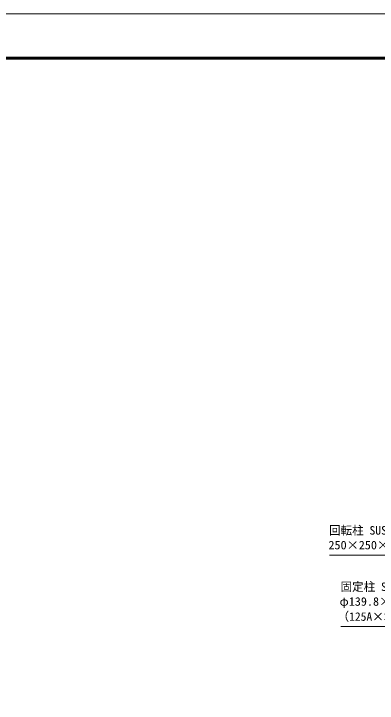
# Model space of a CAD drawing. Units: millimetres, scale not verified. Extents: x -11880 to 11880, y -8400 to 8400.
# Drawn here: x -6689 to -1497, y -1442 to 8400 of the extents above; entities that cross this region are included whole.
import ezdxf
from ezdxf.enums import TextEntityAlignment as Align

# ---------------------------------------------------------------- set-up
doc = ezdxf.new("R2010")
doc.units = ezdxf.units.MM
doc.header["$LTSCALE"] = 30
doc.layers.add('0-0_D-TTL', color=7, linetype='Continuous', lineweight=18)
doc.layers.add('0-3_寸法線', color=4, linetype='Continuous', lineweight=18)
doc.styles.add('ＭＳ ゴシック', font='')
doc.styles.get('ＭＳ ゴシック').set_extended_font_data('MS Gothic')

# ---------------------------------------------------------------- blocks, each defined once
blk = doc.blocks.new('S48')
at = {"layer": '0-3_寸法線'}
for points in [[(11012282.9, 87033369.9), (11049602.9, 87033369.9), (11056861.6, 87018915.9), (11058208, 87016234.9)], [(11056414.8, 87018691.5), (11058208, 87016234.9), (11057308.5, 87019140.2)]]:
    blk.add_lwpolyline(points, dxfattribs=at)
at = {"layer": '0-3_寸法線', "color": 254, "style": 'ＭＳ ゴシック'}
for s, p in [('固定柱 STPG370', (11012091.9, 87047521.6)), ('（125A×SCH80）', (11010831.4, 87034770.4))]:
    blk.add_text(s, height=3637, dxfattribs=at).set_placement(p, align=Align.BOTTOM_LEFT)
at = {"layer": '0-3_寸法線', "color": 254, "style": 'ＭＳ ゴシック', "width": 1.05}
blk.add_text('φ139.8×9.5t', height=3637, dxfattribs=at).set_placement((11011678.1, 87041221.6), align=Align.BOTTOM_LEFT)
blk = doc.blocks.new('S50')
at = {"layer": '0-3_寸法線'}
for points in [[(11007364.7, 87063976.6), (11048342.3, 87063976.6), (11057361.8, 87044045.4), (11058598.6, 87041312.2)], [(11056906.3, 87043839.2), (11058598.6, 87041312.2), (11057817.3, 87044251.5)]]:
    blk.add_lwpolyline(points, dxfattribs=at)
at = {"layer": '0-3_寸法線', "color": 254, "style": 'ＭＳ ゴシック'}
blk.add_text('回転柱 SUS304 HL', height=3637, dxfattribs=at).set_placement((11007173.7, 87071677.2), align=Align.BOTTOM_LEFT)
at = {"layer": '0-3_寸法線', "color": 254, "style": 'ＭＳ ゴシック', "width": 1.05}
blk.add_text('250×250×4t', height=3637, dxfattribs=at).set_placement((11006932.7, 87065377.2), align=Align.BOTTOM_LEFT)

msp = doc.modelspace()

# ---------------------------------------------------------------- linework, layer by layer
at = {"layer": '0-0_D-TTL'}
for points in [[(-11880, -8400), (11880, -8400), (11880, 8400), (-11880, 8400)], [(-11116.29, 7779.43), (11116.29, 7779.43), (11116.29, -7777.71), (-11116.29, -7777.71)], [(-11109.21, 7772.36), (11109.21, 7772.36), (11109.21, -7770.64), (-11109.21, -7770.64)], [(-11102.14, 7765.29), (11102.14, 7765.29), (11102.14, -7763.57), (-11102.14, -7763.57)], [(-11095.07, 7758.21), (11095.07, 7758.21), (11095.07, -7756.5), (-11095.07, -7756.5)], [(-11088, 7751.14), (11088, 7751.14), (11088, -7749.43), (-11088, -7749.43)]]:
    msp.add_lwpolyline(points, close=True, dxfattribs=at)

# ---------------------------------------------------------------- block references
at = {"layer": '0-3_寸法線', "xscale": 0.03333333, "yscale": 0.03333333}
for name in ['S50', 'S48']:
    msp.add_blockref(name, (-369091.3, -2901460.98), dxfattribs=at)

doc.saveas('drawing.dxf')
